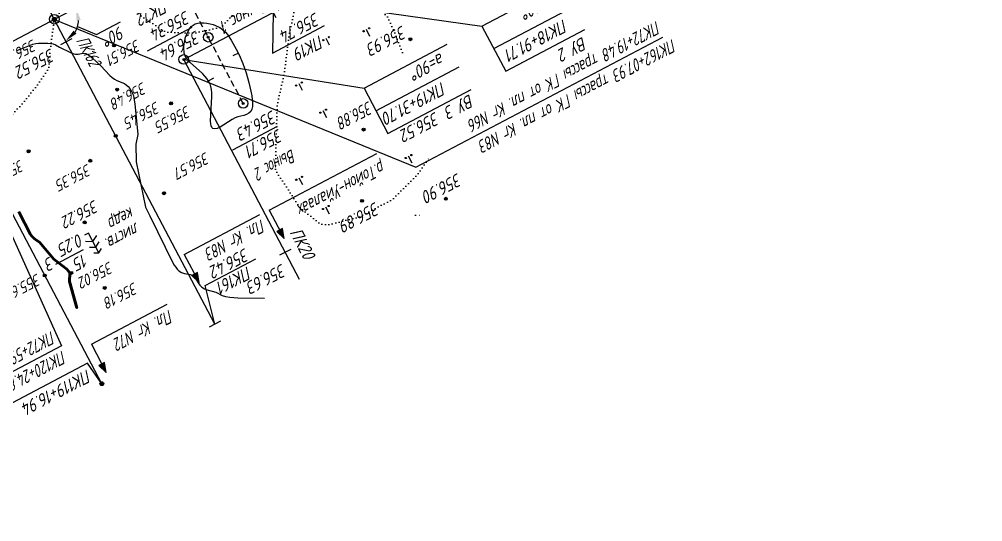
# Model space of a CAD drawing. Extents: x 1516777 to 1518423, y 2190420 to 2191479.
# Drawn here: x 1517372.3 to 1517674.3, y 2190423.9 to 2190581.3 of the extents above; entities that cross this region are included whole.
import ezdxf
from ezdxf.enums import TextEntityAlignment as Align

# ---------------------------------------------------------------- set-up
doc = ezdxf.new("R2010")
doc.units = 0
doc.linetypes.add('ИИDot', pattern=[1, 0, -1])
doc.linetypes.add('ИИHidden', pattern=[3, 2, -1])
for name, color, linetype, lineweight in [('ИИ_ГЕОПУНКТ_025', 7, 'Continuous', 25), ('ИИ_КОНТУР_025', 7, 'ИИDot', 25), ('ИИ_ОТМЕТКА_025', 7, 'Continuous', 25), ('ИИ_ПИКЕТАЖ_025', 7, 'Continuous', 25), ('ИИ_РАЗМЕР_025', 7, 'Continuous', 25), ('ИИ_РЕЛЬЕФ_025', 34, 'Continuous', 25), ('ИИ_РЕЛЬЕФ_050', 34, 'Continuous', 50), ('ИИ_ТЕКСТ_025', 7, 'Continuous', 25), ('ИИ_ТРАССА_ТРУБ_025', 7, 'Continuous', 25), ('ИИ_УГОДЬЯ_025', 7, 'Continuous', 25)]:
    doc.layers.add(name, color=color, linetype=linetype, lineweight=lineweight)
doc.styles.add('VNIPISIMPLEXCUR', font='simplex.shx', dxfattribs={"width": 0.8, "oblique": 15})
doc.dimstyles.new('ИИ-2000-м-dm$2', dxfattribs={"dimscale": 2, "dimtxt": 2.5, "dimasz": 2.5, "dimexe": 1.25, "dimexo": 0, "dimgap": 1, "dimtad": 2, "dimtoh": 1, "dimzin": 1, "dimdsep": 46, "dimtxsty": 'VNIPISIMPLEXCUR', "dimcen": 2.5, "dimaunit": 1, "dimazin": 0, "dimtfac": 1, "dimtmove": 1, "dimatfit": 2, "dimfxl": 1, "dimarcsym": 0})

# ---------------------------------------------------------------- blocks, each defined once
blk = doc.blocks.new('ИИ05407')
at = {"linetype": 'Continuous', "lineweight": 25}
h = blk.add_hatch(color=0, dxfattribs=at)
edge = h.paths.add_edge_path()
edge.add_arc((-0.5, 0.1), 0.1, 0, 360)
h = blk.add_hatch(color=0, dxfattribs=at)
edge = h.paths.add_edge_path()
edge.add_arc((0.5, 0.1), 0.1, 0, 360)
at = {"color": 0, "linetype": 'Continuous', "lineweight": 25}
blk.add_lwpolyline([(0, 0), (0, 1.2)], dxfattribs=at)
for centre in [(-0.5, 0.1), (0.5, 0.1)]:
    blk.add_circle(centre, 0.1, dxfattribs=at)
blk = doc.blocks.new('PICKET')
at = {"color": 0, "linetype": 'Continuous', "lineweight": 25}
for p, q in [((-0.23, 0), (0.23, 0)), ((0, 0.23), (0, -0.23))]:
    blk.add_line(p, q, dxfattribs=at)
blk.add_circle((0, 0), 0.23, dxfattribs=at)
at = {"color": 0, "linetype": 'Continuous', "style": 'VNIPISIMPLEXCUR', "oblique": 15, "width": 0.8}
blk.add_attdef('OTMETKA', (1.25, 0.3), '', height=2, dxfattribs=at)
at = {"color": 8, "linetype": 'Continuous', "style": 'VNIPISIMPLEXCUR', "oblique": 15, "width": 0.8, "flags": 1}
blk.add_attdef('NOMER', (1.25, -2.7), '', height=2, dxfattribs=at)
blk = doc.blocks.new('ИИ050052Р')
at = {"linetype": 'Continuous', "lineweight": 25}
h = blk.add_hatch(color=0, dxfattribs=at)
edge = h.paths.add_edge_path()
edge.add_arc((0, 0), 0.15, 0, 360)
at = {"color": 0, "linetype": 'Continuous', "lineweight": 25}
for radius in [0.75, 0.15]:
    blk.add_circle((0, 0), radius, dxfattribs=at)
at = {"color": 0, "linetype": 'Continuous', "style": 'VNIPISIMPLEXCUR', "oblique": 15, "width": 0.8}
for tag, p in [('CENTRE', (1.45, 0.7)), ('HEIGHT', (1.45, -2.7))]:
    blk.add_attdef(tag, p, '', height=2, dxfattribs=at)
for tag, p in [('NUMBER', (-2, -1)), ('STATIONING', (-2, -4.4)), ('ALPHA', (-2, -7.8))]:
    blk.add_attdef(tag, text='', height=2, dxfattribs=at).set_placement(p, align=Align.RIGHT)
at = {"color": 253, "linetype": 'Continuous', "style": 'VNIPISIMPLEXCUR', "oblique": 15, "width": 0.8, "flags": 1}
blk.add_attdef('NOTE', text='', height=1.6, dxfattribs=at).set_placement((-2, -10.8), align=Align.RIGHT)
blk = doc.blocks.new('ИИ15001')
at = {"color": 0, "linetype": 'Continuous', "lineweight": 25}
blk.add_lwpolyline([(0, 1), (0, -1)], dxfattribs=at)
at = {"color": 0, "linetype": 'Continuous', "lineweight": 25, "style": 'VNIPISIMPLEXCUR', "oblique": 15, "width": 0.8}
blk.add_attdef('STATIONING', text='', height=2, dxfattribs=at).set_placement((0, 2), align=Align.CENTER)
at = {"color": 7, "linetype": 'Continuous', "lineweight": 25, "style": 'VNIPISIMPLEXCUR', "oblique": 15, "width": 0.8}
blk.add_attdef('HEIGHT', text='', height=2, dxfattribs=at).set_placement((0, -2), align=Align.TOP_CENTER)
blk = doc.blocks.new('ИИ15002')
at = {"linetype": 'Continuous', "lineweight": 25}
h = blk.add_hatch(color=0, dxfattribs=at)
edge = h.paths.add_edge_path()
edge.add_arc((0, 0), 0.3, 0, 360)
at = {"color": 0, "linetype": 'Continuous', "lineweight": 25}
blk.add_circle((0, 0), 0.3, dxfattribs=at)
at = {"color": 0, "linetype": 'Continuous', "style": 'VNIPISIMPLEXCUR', "oblique": 15, "width": 0.8}
blk.add_attdef('STATIONING', (1, 1.3), '', height=2, rotation=90, dxfattribs=at)
at = {"color": 7, "linetype": 'Continuous', "style": 'VNIPISIMPLEXCUR', "oblique": 15, "width": 0.8}
blk.add_attdef('HEIGHT', text='', height=2, dxfattribs=at).set_placement((0, -1.3), align=Align.TOP_CENTER)
blk = doc.blocks.new('ИИ150022')
at = {"linetype": 'Continuous', "lineweight": 25}
h = blk.add_hatch(color=0, dxfattribs=at)
edge = h.paths.add_edge_path()
edge.add_arc((0, 0), 0.3, 0, 360)
at = {"color": 0, "linetype": 'Continuous', "lineweight": 25}
blk.add_circle((0, 0), 0.3, dxfattribs=at)
at = {"color": 0, "linetype": 'Continuous', "style": 'VNIPISIMPLEXCUR', "oblique": 15, "width": 0.8}
for tag, p in [('STATIONING1', (1, 4.7)), ('STATIONING2', (1, 1.3))]:
    blk.add_attdef(tag, p, '', height=2, dxfattribs=at)
at = {"color": 7, "linetype": 'Continuous', "style": 'VNIPISIMPLEXCUR', "oblique": 15, "width": 0.8}
blk.add_attdef('HEIGHT', text='', height=2, dxfattribs=at).set_placement((0, -1.3), align=Align.TOP_CENTER)
blk = doc.blocks.new('ИИ053296')
at = {"color": 0, "linetype": 'Continuous', "lineweight": 25}
blk.add_lwpolyline([(0, 0), (1, 0)], dxfattribs=at)
blk = doc.blocks.new('*D37')
at = {"layer": 'Defpoints', "color": 0, "transparency": 16777216}
for p in [(1516997.99, 2191462.82), (1518374.71, 2191103.61), (1517445.63, 2190623.9), (1517459.23, 2190587.38), (1517312.46, 2190543.97)]:
    blk.add_point(p, dxfattribs=at)
at = {"layer": 'ИИ_РАЗМЕР_025', "color": 0, "lineweight": -2, "transparency": 16777216}
for p, q in [((1517451.91, 2190631.64), (1517459.4, 2190635.59)), ((1517448.2, 2190623.46), (1517451.91, 2190631.64))]:
    blk.add_line(p, q, dxfattribs=at)
blk.add_arc((1517445.24, 2190613.92), 9.98, 50.8939, 94.6714, dxfattribs=at)
at = {"layer": 'ИИ_РАЗМЕР_025', "color": 0, "transparency": 16777216}
for points in [[(1517444.62, 2190623.24), (1517444.24, 2190624.52), (1517440.59, 2190622.76)], [(1517452.06, 2190622.09), (1517451.02, 2190621.25), (1517454.08, 2190618.58)]]:
    blk.add_solid(points, dxfattribs=at)
at = {"layer": 'ИИ_РАЗМЕР_025', "color": 0, "transparency": 16777216, "insert": (1517457.5, 2190631.19), "char_height": 4, "attachment_point": 5, "rotation": 207.7821, "style": 'VNIPISIMPLEXCUR'}
blk.add_mtext('90%%d', dxfattribs=at)
blk = doc.blocks.new('*D38')
at = {"layer": 'Defpoints', "color": 0, "transparency": 16777216}
for p in [(1518374.71, 2191103.61), (1517383.3, 2190581.34), (1517389.76, 2190577.24), (1517312.46, 2190543.97), (1517433.62, 2190485.82)]:
    blk.add_point(p, dxfattribs=at)
at = {"layer": 'ИИ_РАЗМЕР_025', "color": 0, "lineweight": -2, "transparency": 16777216}
for p, q in [((1517390.59, 2190579.05), (1517396.55, 2190576.56)), ((1517396.55, 2190576.56), (1517404.05, 2190580.5))]:
    blk.add_line(p, q, dxfattribs=at)
blk.add_arc((1517383.32, 2190581.3), 7.61, 328.2344, 357.3275, dxfattribs=at)
at = {"layer": 'ИИ_РАЗМЕР_025', "color": 0, "transparency": 16777216}
for points in [[(1517390.28, 2190580.8), (1517391.58, 2190581.09), (1517390.06, 2190584.85)], [(1517390.25, 2190576.81), (1517389.34, 2190577.78), (1517386.87, 2190574.56)]]:
    blk.add_solid(points, dxfattribs=at)
at = {"layer": 'ИИ_РАЗМЕР_025', "color": 0, "transparency": 16777216, "insert": (1517402.14, 2190576.11), "char_height": 4, "attachment_point": 5, "rotation": 207.7821, "style": 'VNIPISIMPLEXCUR'}
blk.add_mtext('90%%d', dxfattribs=at)
blk = doc.blocks.new('*D39')
at = {"layer": 'Defpoints', "color": 0, "transparency": 16777216}
for p in [(1518374.71, 2191103.61), (1517346.49, 2190565.29), (1517354.45, 2190558.5), (1517312.46, 2190543.97), (1517398.19, 2190467.15)]:
    blk.add_point(p, dxfattribs=at)
at = {"layer": 'ИИ_РАЗМЕР_025', "color": 0, "lineweight": -2, "transparency": 16777216}
blk.add_arc((1517347.89, 2190562.63), 7.75, 327.6817, 357.8802, dxfattribs=at)
at = {"layer": 'ИИ_РАЗМЕР_025', "color": 0, "transparency": 16777216}
for points in [[(1517354.99, 2190562.2), (1517356.29, 2190562.5), (1517354.75, 2190566.25)], [(1517354.89, 2190558), (1517353.99, 2190558.98), (1517351.5, 2190555.78)]]:
    blk.add_solid(points, dxfattribs=at)
at = {"layer": 'ИИ_РАЗМЕР_025', "color": 0, "transparency": 16777216, "insert": (1517360.55, 2190560.37), "char_height": 4, "attachment_point": 5, "rotation": 207.7821, "style": 'VNIPISIMPLEXCUR'}
blk.add_mtext('90%%d', dxfattribs=at)
blk = doc.blocks.new('*D40')
at = {"layer": 'Defpoints', "color": 0, "transparency": 16777216}
for p in [(1518374.71, 2191103.61), (1517312.46, 2190543.97), (1517312.46, 2190543.97), (1517316.73, 2190536.61), (1517283.12, 2190423.93)]:
    blk.add_point(p, dxfattribs=at)
at = {"layer": 'ИИ_РАЗМЕР_025', "color": 0, "lineweight": -2, "transparency": 16777216}
for p, q in [((1517319.17, 2190538.73), (1517325.54, 2190526.65)), ((1517325.54, 2190526.65), (1517340.04, 2190534.3))]:
    blk.add_line(p, q, dxfattribs=at)
blk.add_arc((1517312.46, 2190543.97), 8.51, 283.4479, 0.5992, dxfattribs=at)
at = {"layer": 'ИИ_РАЗМЕР_025', "color": 0, "transparency": 16777216}
for points in [[(1517320.32, 2190543.89), (1517321.62, 2190544.22), (1517319.99, 2190547.94)], [(1517314.44, 2190535.03), (1517314.44, 2190536.36), (1517310.44, 2190535.7)]]:
    blk.add_solid(points, dxfattribs=at)
at = {"layer": 'ИИ_РАЗМЕР_025', "color": 0, "transparency": 16777216, "insert": (1517334.81, 2190527.72), "char_height": 4, "attachment_point": 5, "rotation": 207.7821, "style": 'VNIPISIMPLEXCUR'}
blk.add_mtext("131°31'", dxfattribs=at)
blk = doc.blocks.new('ИИ15009')
at = {"linetype": 'Continuous', "lineweight": 25}
blk.add_hatch(color=0, dxfattribs=at).paths.add_polyline_path([(0, 0), (1.5, -0.5), (1.5, 0.5)])
at = {"color": 0, "linetype": 'Continuous', "lineweight": 25}
blk.add_lwpolyline([(0, 0), (1.5, -0.5), (1.5, 0.5)], close=True, dxfattribs=at)
blk.add_lwpolyline([(5, 0), (0, 0)], dxfattribs=at)
blk = doc.blocks.new('ИИ053672А')
at = {"color": 0, "linetype": 'Continuous'}
for points in [[(0.7, 3.1), (0, 3.5), (-0.7, 3.1)], [(0, 3.5), (0, 0), (0.7, 0)], [(0.85, 2.01), (0, 2.5), (-0.85, 2.01)], [(1, 0.92), (0, 1.5), (-1, 0.92)]]:
    blk.add_lwpolyline(points, dxfattribs=at)
at = {"color": 0, "linetype": 'Continuous', "style": 'VNIPISIMPLEXCUR', "oblique": 15, "width": 0.8}
blk.add_attdef('RACE1', text='', height=2, dxfattribs=at).set_placement((-2, 2.25), align=Align.RIGHT)
blk.add_attdef('HEIGHT', (2, 2.25), '', height=2, dxfattribs=at)
blk.add_attdef('DISTANCE', text='', height=2, dxfattribs=at).set_placement((8.5, 1.75), align=Align.MIDDLE_LEFT)
blk.add_attdef('RACE2', text='', height=2, dxfattribs=at).set_placement((-2, 1.25), align=Align.TOP_RIGHT)
blk.add_attdef('THICKNESS', text='', height=2, dxfattribs=at).set_placement((2, 1.25), align=Align.TOP_LEFT)
blk = doc.blocks.new('*U52')
at = {"color": 0, "linetype": 'ByBlock', "lineweight": -2}
for points in [[(-22.9, 25.15), (-37.64, 25.15)], [(-22.9, 17.15), (-22.9, 25.15)], [(-22.9, 21.15), (-37.64, 21.15)], [(-22.9, 17.15), (-37.64, 17.15)], [(0, 0), (-22.9, 17.15)]]:
    blk.add_lwpolyline(points, dxfattribs=at)
blk = doc.blocks.new('*U53')
at = {"color": 0, "linetype": 'ByBlock', "lineweight": -2}
for points in [[(-23.79, 25.15), (-37.83, 25.15)], [(-23.79, 17.15), (-23.79, 25.15)], [(-23.79, 21.15), (-37.83, 21.15)], [(-23.79, 17.15), (-37.83, 17.15)], [(0, 0), (-23.79, 17.15)]]:
    blk.add_lwpolyline(points, dxfattribs=at)

msp = doc.modelspace()

# ---------------------------------------------------------------- linework, layer by layer
at = {"layer": 'ИИ_ГЕОПУНКТ_025', "elevation": -4.39}
for points in [[(1517426.359, 2190578.694), (1517412.381, 2190571.33)], [(1517453.17, 2190547.698), (1517439.192, 2190540.334)]]:
    msp.add_lwpolyline(points, dxfattribs=at)
at = {"layer": 'ИИ_КОНТУР_025', "flags": 128}
for points in [[(1517316.899, 2190537.478), (1517323.389, 2190532.486), (1517326.847, 2190530.448), (1517331.191, 2190529.297), (1517338.461, 2190528.588), (1517343.781, 2190528.942), (1517349.456, 2190530.626), (1517352.381, 2190534.347), (1517354.161, 2190536.404), (1517355.712, 2190538.131), (1517359.479, 2190540.633), (1517362.64, 2190543.522), (1517373.627, 2190555.284), (1517378.164, 2190560.952), (1517381.567, 2190565.939), (1517382.021, 2190571.833), (1517383.3, 2190581.34), (1517384.97, 2190583.395), (1517389.054, 2190587.702), (1517394.751, 2190589.95), (1517400.556, 2190590.382), (1517405.962, 2190585.883), (1517412.173, 2190581.206), (1517418.32, 2190577.274), (1517427.395, 2190577.047), (1517435.562, 2190578.861), (1517439.872, 2190583.395), (1517441.007, 2190590.196), (1517438.738, 2190596.317), (1517433.747, 2190603.118), (1517424.218, 2190601.757), (1517415.371, 2190604.024), (1517409.926, 2190607.198), (1517403.347, 2190612.185), (1517394.499, 2190620.12), (1517383.155, 2190623.747), (1517373.854, 2190625.107), (1517367.955, 2190627.601), (1517359.788, 2190632.362), (1517353.663, 2190638.256), (1517342.039, 2190645.389), (1517331.83, 2190650.149), (1517323.435, 2190648.789), (1517319.806, 2190645.615), (1517314.814, 2190643.348), (1517307.555, 2190645.615), (1517303.244, 2190650.603), (1517299.614, 2190656.497), (1517293.47, 2190666.02), (1517289.632, 2190668.285), (1517284.414, 2190668.965), (1517279.196, 2190671.232), (1517273.525, 2190676.219), (1517269.214, 2190682.567), (1517264.677, 2190687.781), (1517259.913, 2190691.182), (1517254.296, 2190704.344), (1517252.831, 2190707.789), (1517252.258, 2190709.422), (1517251.81, 2190710.989), (1517251.487, 2190712.492), (1517251.29, 2190713.931), (1517251.219, 2190715.304), (1517251.273, 2190716.612), (1517251.452, 2190717.856), (1517251.758, 2190719.101), (1517252.188, 2190720.416), (1517252.745, 2190721.8), (1517253.426, 2190723.253), (1517254.233, 2190724.776), (1517255.166, 2190726.368), (1517256.225, 2190728.028), (1517257.408, 2190729.759), (1517258.696, 2190731.911), (1517259.382, 2190733.377), (1517259.979, 2190735.253), (1517260.317, 2190737.173), (1517260.395, 2190739.138), (1517260.213, 2190741.147), (1517259.772, 2190743.201), (1517259.071, 2190745.299), (1517258.196, 2190747.373), (1517257.235, 2190749.356), (1517256.188, 2190751.246), (1517255.054, 2190753.044), (1517253.833, 2190754.751), (1517252.526, 2190756.365), (1517251.133, 2190757.887), (1517248.198, 2190760.775), (1517246.882, 2190762.379), (1517245.705, 2190764.131), (1517244.666, 2190766.03), (1517243.766, 2190768.076), (1517243.004, 2190770.268), (1517242.38, 2190772.608), (1517241.896, 2190775.095), (1517241.582, 2190777.582), (1517241.471, 2190779.922), (1517241.565, 2190782.115), (1517241.861, 2190784.161), (1517242.361, 2190786.06), (1517243.064, 2190787.811), (1517243.971, 2190789.416), (1517245.081, 2190790.874), (1517246.339, 2190792.184), (1517247.687, 2190793.348), (1517249.126, 2190794.364), (1517250.656, 2190795.233), (1517252.277, 2190795.956), (1517253.989, 2190796.531), (1517255.792, 2190796.959), (1517257.686, 2190797.24), (1517259.634, 2190797.405), (1517261.599, 2190797.482), (1517263.581, 2190797.474), (1517265.581, 2190797.379), (1517267.598, 2190797.197), (1517269.632, 2190796.929), (1517271.684, 2190796.574), (1517273.753, 2190796.133), (1517275.815, 2190795.523), (1517277.847, 2190794.662), (1517279.849, 2190793.551), (1517281.821, 2190792.188), (1517283.762, 2190790.575), (1517285.673, 2190788.711), (1517287.554, 2190786.596), (1517289.404, 2190784.23), (1517293.014, 2190779.144), (1517296.503, 2190773.85), (1517299.87, 2190768.348), (1517304.768, 2190759.784), (1517306.537, 2190757.031), (1517308.424, 2190754.38), (1517310.427, 2190751.832), (1517312.548, 2190749.387), (1517314.787, 2190747.044), (1517317.143, 2190744.803), (1517322.091, 2190740.567), (1517324.454, 2190738.45), (1517326.703, 2190736.312), (1517328.839, 2190734.154), (1517330.862, 2190731.976), (1517332.772, 2190729.778), (1517334.569, 2190727.559), (1517336.253, 2190725.32), (1517338.069, 2190723.11), (1517340.262, 2190720.977), (1517342.832, 2190718.922), (1517345.778, 2190716.945), (1517349.102, 2190715.046), (1517352.802, 2190713.224), (1517356.879, 2190711.481), (1517361.333, 2190709.814), (1517381.998, 2190702.653), (1517391.953, 2190699.291), (1517394.943, 2190698.351), (1517397.891, 2190697.535), (1517400.796, 2190696.845), (1517403.657, 2190696.281), (1517406.474, 2190695.842), (1517409.249, 2190695.528), (1517411.98, 2190695.34), (1517414.668, 2190695.278), (1517431.77, 2190695.186), (1517437.566, 2190696.45), (1517443.628, 2190696.309), (1517451.662, 2190695.183), (1517458.428, 2190692.506), (1517466.744, 2190688.985), (1517472.524, 2190685.746), (1517479.289, 2190682.788), (1517482.126, 2190681.703)], [(1517492.386, 2190570.944), (1517491.464, 2190573.212), (1517490.059, 2190577.073), (1517487.6, 2190582.338), (1517480.049, 2190588.129), (1517473.375, 2190590.41), (1517466.35, 2190593.92), (1517462.288, 2190594.053), (1517459.856, 2190592.092), (1517459.226, 2190587.383), (1517456.885, 2190576.319), (1517455.286, 2190563.911), (1517453.179, 2190554.61), (1517452.827, 2190544.958), (1517452.61, 2190534), (1517456.791, 2190527.745), (1517460.056, 2190522.49), (1517466.782, 2190517.13), (1517469.105, 2190516.933), (1517478.853, 2190519.411), (1517489.167, 2190524.844), (1517497.092, 2190532.656), (1517500.842, 2190538.041)], [(1517496.543, 2190519.997), (1517498.388, 2190519.933)]]:
    msp.add_lwpolyline(points, dxfattribs=at)
at = {"layer": 'ИИ_ПИКЕТАЖ_025', "color": 4}
for points, elevation in [([(1517383.32, 2190581.302), (1517496.592, 2190534.958), (1517573.97, 2190575.724)], 356.57), ([(1517347.889, 2190562.635), (1517385.519, 2190479.005), (1517304.154, 2190436.138)], 356.28), ([(1517433.622, 2190485.815), (1517430.525, 2190497.921), (1517446.427, 2190506.298)], 356.42)]:
    msp.add_lwpolyline(points, dxfattribs=dict(at, elevation=elevation))
at = {"layer": 'ИИ_ПИКЕТАЖ_025', "color": 34, "elevation": 356.74}
msp.add_lwpolyline([(1517451.891, 2190583.519), (1517451.649, 2190570.743), (1517467.936, 2190579.324)], dxfattribs=at)
at = {"layer": 'ИИ_ПИКЕТАЖ_025', "color": 4}
msp.add_lwpolyline([(1517398.189, 2190467.15), (1517393.682, 2190473.565), (1517364.591, 2190458.239)], dxfattribs=at)
at = {"layer": 'ИИ_РЕЛЬЕФ_025', "elevation": 356.5}
msp.add_lwpolyline([(1517426.781, 2190579.516), (1517427.455, 2190579.862), (1517428.257, 2190580.085), (1517429.156, 2190580.194), (1517430.119, 2190580.198), (1517431.115, 2190580.108), (1517432.112, 2190579.931), (1517433.069, 2190579.649), (1517434.796, 2190578.975), (1517435.534, 2190578.509), (1517436.235, 2190577.933), (1517436.902, 2190577.261), (1517437.538, 2190576.508), (1517438.726, 2190574.81), (1517440.336, 2190571.989), (1517441.231, 2190570.233), (1517442.378, 2190567.511), (1517443.422, 2190564.511), (1517444.293, 2190561.515), (1517444.92, 2190558.802), (1517445.169, 2190557.289), (1517445.404, 2190555.02), (1517445.389, 2190554.04), (1517445.219, 2190553.173), (1517444.844, 2190552.426), (1517444.298, 2190551.911), (1517443.559, 2190551.526), (1517442.691, 2190551.228), (1517440.825, 2190550.718), (1517439.957, 2190550.42), (1517439.054, 2190549.925), (1517435.234, 2190547.485), (1517434.383, 2190547.104), (1517433.636, 2190546.953), (1517433.025, 2190547.1), (1517432.701, 2190547.428), (1517432.482, 2190547.939), (1517432.352, 2190548.612), (1517432.296, 2190549.424), (1517432.343, 2190551.374), (1517432.665, 2190557.113), (1517432.64, 2190558.23), (1517432.549, 2190559.284), (1517432.376, 2190560.254), (1517432.106, 2190561.115), (1517431.632, 2190561.941), (1517431.073, 2190562.747), (1517430.444, 2190563.535), (1517429.735, 2190564.292), (1517425.837, 2190567.788), (1517425.195, 2190568.483), (1517424.659, 2190569.19), (1517424.257, 2190569.916), (1517424.013, 2190570.667), (1517423.939, 2190572.559), (1517423.991, 2190573.587), (1517424.181, 2190574.634), (1517424.456, 2190575.666), (1517424.806, 2190576.652), (1517425.222, 2190577.561), (1517425.696, 2190578.362), (1517426.219, 2190579.024)], close=True, dxfattribs=at)
msp.add_lwpolyline([(1517371.447, 2190571.554), (1517372.335, 2190571.903), (1517374.981, 2190572.859), (1517376.616, 2190573.498), (1517377.521, 2190573.711), (1517378.378, 2190573.811), (1517380.33, 2190573.869), (1517381.305, 2190573.826), (1517382.199, 2190573.734), (1517382.95, 2190573.594), (1517383.693, 2190573.31), (1517384.902, 2190572.579), (1517388.319, 2190570.902), (1517389.14, 2190570.58), (1517389.921, 2190570.375), (1517390.758, 2190570.373), (1517392.327, 2190570.679), (1517393.131, 2190570.592), (1517393.788, 2190570.293), (1517394.457, 2190569.84), (1517395.136, 2190569.276), (1517397.877, 2190566.736), (1517400.711, 2190563.724), (1517401.415, 2190563.07), (1517402.114, 2190562.534), (1517402.92, 2190562.133), (1517405.249, 2190561.244), (1517405.841, 2190560.779), (1517406.401, 2190560.264), (1517406.923, 2190559.664), (1517407.399, 2190558.945), (1517407.823, 2190558.074), (1517408.062, 2190557.392), (1517408.265, 2190556.611), (1517408.582, 2190554.805), (1517409.458, 2190545.188), (1517408.893, 2190542.198), (1517408.96, 2190536.702), (1517411.914, 2190522.506), (1517413.214, 2190519.699), (1517420.427, 2190505.028), (1517420.88, 2190504.284), (1517421.339, 2190503.618), (1517421.804, 2190503.041), (1517422.276, 2190502.565), (1517423.162, 2190502.007), (1517424.09, 2190501.733), (1517425.895, 2190501.404), (1517426.684, 2190501.032), (1517427.332, 2190500.401), (1517427.871, 2190499.616), (1517428.373, 2190498.78), (1517428.911, 2190497.996), (1517429.557, 2190497.366), (1517430.329, 2190496.928), (1517431.183, 2190496.609), (1517433.888, 2190495.854), (1517435.928, 2190494.772), (1517436.943, 2190494.481), (1517438.272, 2190494.283), (1517440.857, 2190494.108), (1517449.175, 2190494.008)], dxfattribs=at)
at = {"layer": 'ИИ_РЕЛЬЕФ_050', "elevation": 356}
msp.add_lwpolyline([(1517372.179, 2190520.996), (1517375.788, 2190513.948), (1517376.23, 2190513.338), (1517376.86, 2190512.711), (1517377.458, 2190512.269), (1517378.636, 2190511.496), (1517383.164, 2190506.171), (1517387.201, 2190503.036), (1517387.785, 2190502.422), (1517388.165, 2190501.82), (1517388.012, 2190499.222), (1517390.406, 2190490.966), (1517388.012, 2190499.222), (1517388.165, 2190501.82), (1517387.785, 2190502.422), (1517387.201, 2190503.036), (1517383.164, 2190506.171), (1517378.636, 2190511.496), (1517377.458, 2190512.269), (1517376.86, 2190512.711), (1517376.23, 2190513.338), (1517375.788, 2190513.948), (1517372.179, 2190520.996)], dxfattribs=at)
at = {"layer": 'ИИ_ТЕКСТ_025'}
for points in [[(1517450.649, 2190521.537), (1517484.323, 2190539.278)], [(1517424.031, 2190507.676), (1517447.756, 2190520.176)], [(1517394.912, 2190479.538), (1517418.637, 2190492.038)]]:
    msp.add_lwpolyline(points, dxfattribs=at)
at = {"layer": 'ИИ_ТРАССА_ТРУБ_025', "color": 34}
msp.add_lwpolyline([(1517460.164, 2190499.797), (1517423.844, 2190568.744), (1517459.226, 2190587.383), (1516997.989, 2191462.819)], dxfattribs=at)
at = {"layer": 'ИИ_ТРАССА_ТРУБ_025', "color": 4}
for points in [[(1517433.622, 2190485.815), (1517383.3, 2190581.34), (1516936.033, 2191430.17)], [(1518374.713, 2191103.607), (1517312.459, 2190543.969), (1516865.23, 2191392.859)], [(1517398.189, 2190467.15), (1517346.49, 2190565.29), (1517327.77, 2190600.8), (1517221.36, 2190802.78), (1517116.22, 2191002.37), (1517112.657, 2191009.133)]]:
    msp.add_lwpolyline(points, dxfattribs=at)
at = {"layer": 'ИИ_ТРАССА_ТРУБ_025', "color": 4, "linetype": 'ИИHidden', "elevation": 356.43, "flags": 128}
msp.add_lwpolyline([(1517442.48, 2190554.96), (1517431.54, 2190575.7), (1517400.06, 2190635.39)], dxfattribs=at)
at = {"layer": 'ИИ_УГОДЬЯ_025'}
msp.add_lwpolyline([(1517392.384, 2190509.131), (1517383.698, 2190504.555)], dxfattribs=at)

# ---------------------------------------------------------------- block references
at = {"layer": 'ИИ_ГЕОПУНКТ_025'}
ref = msp.add_blockref('ИИ050052Р', (1517383.3, 2190581.34, 356.57), dxfattribs=dict(at, xscale=2, yscale=2, zscale=2, rotation=207.7819444444445))
ref.add_attrib('NUMBER', 'Т.54147(ВУ 54147 закреп. на местн.)', dxfattribs={"layer": '0', "color": 0, "linetype": 'Continuous', "height": 4, "rotation": 207.78194, "style": 'VNIPISIMPLEXCUR', "oblique": 15, "width": 0.7}).set_placement((1517444.798, 2190754.452), align=Align.RIGHT)
ref.add_attrib('CENTRE', '356.99', (1517441.748, 2190748.838), dxfattribs={"layer": '0', "color": 0, "linetype": 'Continuous', "height": 4, "rotation": 207.78194, "style": 'VNIPISIMPLEXCUR', "oblique": 15, "width": 0.7})
ref.add_attrib('HEIGHT', '356.57', (1517439.58, 2190754.854), dxfattribs={"layer": '0', "color": 0, "linetype": 'Continuous', "height": 4, "rotation": 207.78194, "style": 'VNIPISIMPLEXCUR', "oblique": 15, "width": 0.7})
ref.add_attrib('STATIONING', 'ПК162+07.97', dxfattribs={"layer": '0', "color": 0, "linetype": 'Continuous', "height": 4, "rotation": 207.78194, "style": 'VNIPISIMPLEXCUR', "oblique": 15, "width": 0.7}).set_placement((1517488.494, 2190789.442), align=Align.RIGHT)
at = {"layer": 'ИИ_ГЕОПУНКТ_025', "xscale": 2, "yscale": 2, "zscale": 2}
for name, p, rotation in [('*U53', (1517459.226, 2190587.383, 356.77), 207.7819444471985), ('*U52', (1517423.844, 2190568.744, 356.52), 207.7819444444445)]:
    msp.add_blockref(name, p, dxfattribs=dict(at, rotation=rotation))
at = {"layer": 'ИИ_ГЕОПУНКТ_025'}
ref = msp.add_blockref('ИИ050052Р', (1517459.226, 2190587.383, 356.77), dxfattribs=dict(at, xscale=2, yscale=2, zscale=2, rotation=207.7819444444445))
ref.add_attrib('NUMBER', 'ВУ 2', dxfattribs={"layer": '0', "color": 0, "linetype": 'Continuous', "height": 4, "rotation": 207.78194, "style": 'VNIPISIMPLEXCUR', "oblique": 15, "width": 0.8}).set_placement((1517540.861, 2190571.661), align=Align.RIGHT)
ref.add_attrib('HEIGHT', '356.77', (1517474.687, 2190600.575), dxfattribs={"layer": '0', "color": 0, "linetype": 'Continuous', "height": 4, "rotation": 207.78194, "style": 'VNIPISIMPLEXCUR', "oblique": 15, "width": 0.8})
ref.add_attrib('STATIONING', 'ПК18+91.71', dxfattribs={"layer": '0', "color": 0, "linetype": 'Continuous', "height": 4, "rotation": 207.78194, "style": 'VNIPISIMPLEXCUR', "oblique": 15, "width": 0.8}).set_placement((1517524.314, 2190571.654), align=Align.RIGHT)
ref.add_attrib('ALPHA', 'a=90°', dxfattribs={"layer": '0', "color": 0, "linetype": 'Continuous', "height": 4, "rotation": 207.78194, "style": 'VNIPISIMPLEXCUR', "oblique": 15, "width": 0.8}).set_placement((1517529.369, 2190584.797), align=Align.RIGHT)
ref = msp.add_blockref('ИИ050052Р', (1517431.54, 2190575.7, 356.34), dxfattribs=dict(at, xscale=2, yscale=2, zscale=2, rotation=207.7819444444445))
ref.add_attrib('NUMBER', 'Вынос 1', dxfattribs={"layer": '0', "color": 0, "linetype": 'Continuous', "height": 4, "rotation": 207.78194, "style": 'VNIPISIMPLEXCUR', "oblique": 15, "width": 0.8}).set_placement((1517435.087, 2190580.445), align=Align.RIGHT)
ref.add_attrib('CENTRE', '356.64', (1517427.797, 2190577.942), dxfattribs={"layer": '0', "color": 0, "linetype": 'Continuous', "height": 4, "rotation": 207.78194, "style": 'VNIPISIMPLEXCUR', "oblique": 15, "width": 0.8})
ref.add_attrib('HEIGHT', '356.34', (1517424.664, 2190584.166), dxfattribs={"layer": '0', "color": 0, "linetype": 'Continuous', "height": 4, "rotation": 207.78194, "style": 'VNIPISIMPLEXCUR', "oblique": 15, "width": 0.8})
ref = msp.add_blockref('ИИ050052Р', (1517423.844, 2190568.744, 356.52), dxfattribs=dict(at, xscale=2, yscale=2, zscale=2, rotation=207.7819444444445))
ref.add_attrib('NUMBER', 'ВУ 3', dxfattribs={"layer": '0', "color": 0, "linetype": 'Continuous', "height": 4, "rotation": 207.78194, "style": 'VNIPISIMPLEXCUR', "oblique": 15, "width": 0.8}).set_placement((1517505.365, 2190553.663), align=Align.RIGHT)
ref.add_attrib('HEIGHT', '356.52', (1517502.792, 2190552.444), dxfattribs={"layer": '0', "color": 0, "linetype": 'Continuous', "height": 4, "rotation": 207.78194, "style": 'VNIPISIMPLEXCUR', "oblique": 15, "width": 0.8})
ref.add_attrib('STATIONING', 'ПК19+31.70', dxfattribs={"layer": '0', "color": 0, "linetype": 'Continuous', "height": 4, "rotation": 207.78194, "style": 'VNIPISIMPLEXCUR', "oblique": 15, "width": 0.8}).set_placement((1517485.782, 2190551.815), align=Align.RIGHT)
ref.add_attrib('ALPHA', 'a=90°', dxfattribs={"layer": '0', "color": 0, "linetype": 'Continuous', "height": 4, "rotation": 207.78194, "style": 'VNIPISIMPLEXCUR', "oblique": 15, "width": 0.8}).set_placement((1517494.545, 2190565.721), align=Align.RIGHT)
ref = msp.add_blockref('ИИ050052Р', (1517442.48, 2190554.96, 356.43), dxfattribs=dict(at, xscale=2, yscale=2, zscale=2, rotation=207.7819444444445))
ref.add_attrib('NUMBER', 'Вынос 2', dxfattribs={"layer": '0', "color": 0, "linetype": 'Continuous', "height": 4, "rotation": 207.78194, "style": 'VNIPISIMPLEXCUR', "oblique": 15, "width": 0.65}).set_placement((1517445.801, 2190534.407), align=Align.RIGHT)
ref.add_attrib('CENTRE', '356.71', (1517453.717, 2190547.178), dxfattribs={"layer": '0', "color": 0, "linetype": 'Continuous', "height": 4, "rotation": 207.78194, "style": 'VNIPISIMPLEXCUR', "oblique": 15, "width": 0.8})
ref.add_attrib('HEIGHT', '356.43', (1517451.739, 2190552.972), dxfattribs={"layer": '0', "color": 0, "linetype": 'Continuous', "height": 4, "rotation": 207.78194, "style": 'VNIPISIMPLEXCUR', "oblique": 15, "width": 0.8})
at = {"layer": 'ИИ_ОТМЕТКА_025'}
ref = msp.add_blockref('PICKET', (1517494.9, 2190575.06, 356.93), dxfattribs=dict(at, xscale=2, yscale=2, zscale=2, rotation=207.7819444444445))
ref.add_attrib('OTMETKA', '356.93', (1517492.465, 2190579.498, 356.93), dxfattribs={"layer": '0', "color": 0, "linetype": 'Continuous', "height": 4, "rotation": 207.78194, "style": 'VNIPISIMPLEXCUR', "oblique": 15, "width": 0.8})
ref = msp.add_blockref('PICKET', (1517365.418, 2190571.87, 356.63), dxfattribs=dict(at, xscale=2, yscale=2, zscale=2, rotation=207.7819444444445))
ref.add_attrib('OTMETKA', '356.63', (1517376.623, 2190575.194, 356.63), dxfattribs={"layer": '0', "color": 0, "linetype": 'Continuous', "height": 3.6, "rotation": 207.78194, "style": 'VNIPISIMPLEXCUR', "oblique": 15, "width": 0.8})
ref = msp.add_blockref('PICKET', (1517402.04, 2190573.1, 356.51), dxfattribs=dict(at, xscale=2, yscale=2, zscale=2, rotation=207.7819444444445))
ref.add_attrib('OTMETKA', '356.51', (1517409.274, 2190575.15, 356.51), dxfattribs={"layer": '0', "color": 0, "linetype": 'Continuous', "height": 3.6, "rotation": 207.78194, "style": 'VNIPISIMPLEXCUR', "oblique": 15, "width": 0.8})
ref = msp.add_blockref('PICKET', (1517403, 2190559.308, 356.48), dxfattribs=dict(at, xscale=2, yscale=2, zscale=2, rotation=207.7819444444445))
ref.add_attrib('OTMETKA', '356.48', (1517411.117, 2190561.764, 356.48), dxfattribs={"layer": '0', "color": 0, "linetype": 'Continuous', "height": 3.6, "rotation": 207.78194, "style": 'VNIPISIMPLEXCUR', "oblique": 15, "width": 0.8})
ref = msp.add_blockref('PICKET', (1517402.548, 2190544.801, 356.45), dxfattribs=dict(at, xscale=2, yscale=2, zscale=2, rotation=207.7819444444445))
ref.add_attrib('OTMETKA', '356.45', (1517415.315, 2190555.693, 356.45), dxfattribs={"layer": '0', "color": 0, "linetype": 'Continuous', "height": 3.6, "rotation": 207.78194, "style": 'VNIPISIMPLEXCUR', "oblique": 15, "width": 0.8})
ref = msp.add_blockref('PICKET', (1517419.88, 2190554.99, 356.55), dxfattribs=dict(at, xscale=2, yscale=2, zscale=2, rotation=207.7819444444445))
ref.add_attrib('OTMETKA', '356.55', (1517424.974, 2190554.452, 356.55), dxfattribs={"layer": '0', "color": 0, "linetype": 'Continuous', "height": 3.6, "rotation": 207.78194, "style": 'VNIPISIMPLEXCUR', "oblique": 15, "width": 0.8})
ref = msp.add_blockref('PICKET', (1517480.21, 2190546.77, 356.88), dxfattribs=dict(at, xscale=2, yscale=2, zscale=2, rotation=207.7819444444445))
ref.add_attrib('OTMETKA', '356.88', (1517481.911, 2190555.803, 356.88), dxfattribs={"layer": '0', "color": 0, "linetype": 'Continuous', "height": 4, "rotation": 207.78194, "style": 'VNIPISIMPLEXCUR', "oblique": 15, "width": 0.7})
ref = msp.add_blockref('PICKET', (1517375.22, 2190539.96, 356.28), dxfattribs=dict(at, xscale=2, yscale=2, zscale=2, rotation=207.7819444444445))
ref.add_attrib('OTMETKA', '356.28', (1517372.666, 2190537.448, 356.28), dxfattribs={"layer": '0', "color": 0, "linetype": 'Continuous', "height": 3.6, "rotation": 207.78194, "style": 'VNIPISIMPLEXCUR', "oblique": 15, "width": 0.7})
ref = msp.add_blockref('PICKET', (1517417.683, 2190526.835, 356.57), dxfattribs=dict(at, xscale=2, yscale=2, zscale=2, rotation=207.7819444444445))
ref.add_attrib('OTMETKA', '356.57', (1517430.902, 2190539.864, 356.57), dxfattribs={"layer": '0', "color": 0, "linetype": 'Continuous', "height": 3.6, "rotation": 207.78194, "style": 'VNIPISIMPLEXCUR', "oblique": 15, "width": 0.8})
ref = msp.add_blockref('PICKET', (1517394.56, 2190536.99, 356.35), dxfattribs=dict(at, xscale=2, yscale=2, zscale=2, rotation=207.7819444444445))
ref.add_attrib('OTMETKA', '356.35', (1517393.783, 2190536.16, 356.35), dxfattribs={"layer": '0', "color": 0, "linetype": 'Continuous', "height": 3.6, "rotation": 207.78194, "style": 'VNIPISIMPLEXCUR', "oblique": 15, "width": 0.8})
ref = msp.add_blockref('PICKET', (1517506, 2190525.087, 356.9), dxfattribs=dict(at, xscale=2, yscale=2, zscale=2, rotation=207.7819444444445))
ref.add_attrib('OTMETKA', '356.90', (1517509.822, 2190533.301, 356.9), dxfattribs={"layer": '0', "color": 0, "linetype": 'Continuous', "height": 4, "rotation": 207.78194, "style": 'VNIPISIMPLEXCUR', "oblique": 15, "width": 0.8})
ref = msp.add_blockref('PICKET', (1517392.81, 2190517.7, 356.22), dxfattribs=dict(at, xscale=2, yscale=2, zscale=2, rotation=207.7819444444445))
ref.add_attrib('OTMETKA', '356.22', (1517396.023, 2190524.88, 356.22), dxfattribs={"layer": '0', "color": 0, "linetype": 'Continuous', "height": 3.8, "rotation": 207.78194, "style": 'VNIPISIMPLEXCUR', "oblique": 15, "width": 0.8})
ref = msp.add_blockref('PICKET', (1517479.74, 2190524.44, 356.89), dxfattribs=dict(at, xscale=2, yscale=2, zscale=2, rotation=207.7819444444445))
ref.add_attrib('OTMETKA', '356.89', (1517484.018, 2190524.235, 356.89), dxfattribs={"layer": '0', "color": 0, "linetype": 'Continuous', "height": 4, "rotation": 207.78194, "style": 'VNIPISIMPLEXCUR', "oblique": 15, "width": 0.8})
ref = msp.add_blockref('PICKET', (1517388.591, 2190501.861, 356.02), dxfattribs=dict(at, xscale=2, yscale=2, zscale=2, rotation=207.7819444444445))
ref.add_attrib('OTMETKA', '356.02', (1517400.682, 2190505.566, 356.02), dxfattribs={"layer": '0', "color": 0, "linetype": 'Continuous', "height": 3.6, "rotation": 207.78194, "style": 'VNIPISIMPLEXCUR', "oblique": 15, "width": 0.8})
ref = msp.add_blockref('PICKET', (1517380.29, 2190501.06, 355.63), dxfattribs=dict(at, xscale=2, yscale=2, zscale=2, rotation=207.7819444444445))
ref.add_attrib('OTMETKA', '355.63', (1517378.013, 2190501.796, 7.78), dxfattribs={"layer": '0', "color": 0, "linetype": 'Continuous', "height": 3.6, "rotation": 207.78194, "style": 'VNIPISIMPLEXCUR', "oblique": 15, "width": 0.8})
ref = msp.add_blockref('PICKET', (1517399.11, 2190497.18, 356.18), dxfattribs=dict(at, xscale=2, yscale=2, zscale=2, rotation=207.7819444444445))
ref.add_attrib('OTMETKA', '356.18', (1517408.385, 2190499.063, 356.18), dxfattribs={"layer": '0', "color": 0, "linetype": 'Continuous', "height": 3.6, "rotation": 207.78194, "style": 'VNIPISIMPLEXCUR', "oblique": 15, "width": 0.8})
at = {"layer": 'ИИ_ПИКЕТАЖ_025', "color": 4}
ref = msp.add_blockref('ИИ150022', (1517383.32, 2190581.302, 356.57), dxfattribs=dict(at, xscale=2, yscale=2, zscale=2, rotation=207.7819444444445))
ref.add_attrib('STATIONING1', 'ПК162+07.93 трассы ГК от пл. Кг N83', (1517577.047, 2190575.308), dxfattribs={"layer": '0', "color": 0, "linetype": 'Continuous', "height": 4, "rotation": 207.78194, "style": 'VNIPISIMPLEXCUR', "oblique": 15, "width": 0.7})
ref.add_attrib('STATIONING2', 'ПК72+19.48 трассы ГК от пл. Кг N66', (1517572.091, 2190580.937), dxfattribs={"layer": '0', "color": 0, "linetype": 'Continuous', "height": 4, "rotation": 207.78194, "style": 'VNIPISIMPLEXCUR', "oblique": 15, "width": 0.7})
ref.add_attrib('HEIGHT', '356.57', dxfattribs={"layer": '0', "color": 7, "linetype": 'Continuous', "height": 4, "rotation": 207.78194, "style": 'VNIPISIMPLEXCUR', "oblique": 15, "width": 0.8}).set_placement((1517391.267, 2190588.6), align=Align.TOP_CENTER)
ref = msp.add_blockref('ИИ15001', (1517400.556, 2190590.382, 356.52), dxfattribs=dict(at, xscale=2, yscale=2, zscale=2, rotation=207.7821))
ref.add_attrib('STATIONING', 'ПК72', dxfattribs={"layer": '0', "color": 0, "linetype": 'Continuous', "lineweight": 25, "height": 4, "rotation": 207.7821, "style": 'VNIPISIMPLEXCUR', "oblique": 15, "width": 0.8}).set_placement((1517413.276, 2190585.222), align=Align.CENTER)
ref.add_attrib('HEIGHT', '356.52', dxfattribs={"layer": '0', "color": 7, "linetype": 'Continuous', "lineweight": 25, "height": 4, "rotation": 207.78194, "style": 'VNIPISIMPLEXCUR', "oblique": 15, "width": 0.7}).set_placement((1517412.934, 2190588.286), align=Align.TOP_CENTER)
at = {"layer": 'ИИ_ПИКЕТАЖ_025', "color": 34}
ref = msp.add_blockref('ИИ15001', (1517451.891, 2190583.519, 356.74), dxfattribs=dict(at, xscale=2, yscale=2, zscale=2, rotation=207.77979668))
ref.add_attrib('STATIONING', 'ПК19', dxfattribs={"layer": '0', "color": 0, "linetype": 'Continuous', "lineweight": 25, "height": 4, "rotation": 207.7798, "style": 'VNIPISIMPLEXCUR', "oblique": 15, "width": 0.8}).set_placement((1517462.266, 2190574.236), align=Align.CENTER)
ref.add_attrib('HEIGHT', '356.74', dxfattribs={"layer": '0', "color": 7, "linetype": 'Continuous', "lineweight": 25, "height": 4, "rotation": 207.78194, "style": 'VNIPISIMPLEXCUR', "oblique": 15, "width": 0.8}).set_placement((1517461.371, 2190577.016), align=Align.TOP_CENTER)
at = {"layer": 'ИИ_ПИКЕТАЖ_025', "color": 4}
ref = msp.add_blockref('ИИ15001', (1517387.014, 2190574.29, 356.52), dxfattribs=dict(at, xscale=2, yscale=2, zscale=2, rotation=297.7798))
ref.add_attrib('STATIONING', 'ПК162', dxfattribs={"layer": '0', "color": 0, "linetype": 'Continuous', "lineweight": 25, "height": 4, "rotation": 297.7798, "style": 'VNIPISIMPLEXCUR', "oblique": 15, "width": 0.65}).set_placement((1517392.257, 2190570.443), align=Align.CENTER)
ref.add_attrib('HEIGHT', '356.52', dxfattribs={"layer": '0', "color": 7, "linetype": 'Continuous', "lineweight": 25, "height": 4, "rotation": 207.78194, "style": 'VNIPISIMPLEXCUR', "oblique": 15, "width": 0.8}).set_placement((1517378.401, 2190565.789), align=Align.TOP_CENTER)
ref = msp.add_blockref('ИИ150022', (1517347.889, 2190562.635, 356.28), dxfattribs=dict(at, xscale=2, yscale=2, zscale=2, rotation=207.7819444444445))
ref.add_attrib('STATIONING1', 'ПК120+24.86 трассы ГК от пл. Кг N72', (1517385.865, 2190477.659), dxfattribs={"layer": '0', "color": 0, "linetype": 'Continuous', "height": 4, "rotation": 207.78194, "style": 'VNIPISIMPLEXCUR', "oblique": 15, "width": 0.7})
ref.add_attrib('STATIONING2', 'ПК72+59.53 трассы ГК от пл. Кг N66', (1517382.424, 2190483.858), dxfattribs={"layer": '0', "color": 0, "linetype": 'Continuous', "height": 4, "rotation": 207.78194, "style": 'VNIPISIMPLEXCUR', "oblique": 15, "width": 0.7})
ref.add_attrib('HEIGHT', '356.28', dxfattribs={"layer": '0', "color": 7, "linetype": 'Continuous', "height": 4, "rotation": 207.78194, "style": 'VNIPISIMPLEXCUR', "oblique": 15, "width": 0.65}).set_placement((1517340.061, 2190559.435), align=Align.TOP_CENTER)
at = {"layer": 'ИИ_ПИКЕТАЖ_025', "color": 34}
ref = msp.add_blockref('ИИ15001', (1517455.676, 2190508.317, 356.63), dxfattribs=dict(at, xscale=2, yscale=2, zscale=2, rotation=297.7798))
ref.add_attrib('STATIONING', 'ПК20', dxfattribs={"layer": '0', "color": 0, "linetype": 'Continuous', "lineweight": 25, "height": 4, "rotation": 297.7798, "style": 'VNIPISIMPLEXCUR', "oblique": 15, "width": 0.8}).set_placement((1517459.215, 2190510.182), align=Align.CENTER)
ref.add_attrib('HEIGHT', '356.63', dxfattribs={"layer": '0', "color": 7, "linetype": 'Continuous', "lineweight": 25, "height": 4, "rotation": 207.78194, "style": 'VNIPISIMPLEXCUR', "oblique": 15, "width": 0.8}).set_placement((1517450.907, 2190498.351), align=Align.TOP_CENTER)
at = {"layer": 'ИИ_ПИКЕТАЖ_025', "color": 4}
ref = msp.add_blockref('ИИ15001', (1517433.622, 2190485.815, 356.42), dxfattribs=dict(at, xscale=2, yscale=2, zscale=2, rotation=297.7798))
ref.add_attrib('STATIONING', 'ПК161', dxfattribs={"layer": '0', "color": 0, "linetype": 'Continuous', "lineweight": 25, "height": 4, "rotation": 207.78194, "style": 'VNIPISIMPLEXCUR', "oblique": 15, "width": 0.8}).set_placement((1517438.942, 2190501.484), align=Align.CENTER)
ref.add_attrib('HEIGHT', '356.42', dxfattribs={"layer": '0', "color": 7, "linetype": 'Continuous', "lineweight": 25, "height": 4, "rotation": 207.78194, "style": 'VNIPISIMPLEXCUR', "oblique": 15, "width": 0.8}).set_placement((1517439.291, 2190503.229), align=Align.TOP_CENTER)
ref = msp.add_blockref('ИИ15002', (1517398.189, 2190467.15), dxfattribs=dict(at, xscale=2, yscale=2, zscale=2, rotation=207.7819444444445))
ref.add_attrib('STATIONING', 'ПК119+16.94', (1517393.681, 2190471.8), dxfattribs={"layer": '0', "color": 0, "linetype": 'Continuous', "height": 4, "rotation": 207.78207, "style": 'VNIPISIMPLEXCUR', "oblique": 15, "width": 0.8})
at = {"layer": 'ИИ_РЕЛЬЕФ_025', "xscale": 2, "yscale": 2, "zscale": 2}
for p, rotation in [((1517441.008, 2190570.669, 356.5), 204.8852763959345), ((1517431.588, 2190562.004, 356.5), 30.84481396892322)]:
    msp.add_blockref('ИИ053296', p, dxfattribs=dict(at, rotation=rotation))
at = {"layer": 'ИИ_ТЕКСТ_025', "xscale": 2, "yscale": 2, "zscale": 2, "rotation": 117.7820525492964}
for p in [(1517455.31, 2190512.69), (1517428.692, 2190498.829), (1517399.573, 2190470.691)]:
    msp.add_blockref('ИИ15009', p, dxfattribs=at)
at = {"layer": 'ИИ_УГОДЬЯ_025', "xscale": 2, "yscale": 2, "zscale": 2, "rotation": 207.7819444444445}
for p in [(1517481.002, 2190578.201), (1517468.362, 2190575.42), (1517459.886, 2190561.196), (1517467.461, 2190552.709), (1517494.213, 2190538.507), (1517459.915, 2190531.688), (1517468.294, 2190522.532)]:
    msp.add_blockref('ИИ05407', p, dxfattribs=at)
at = {"layer": 'ИИ_УГОДЬЯ_025'}
ref = msp.add_blockref('ИИ053672А', (1517393.997, 2190514.326), dxfattribs=dict(at, xscale=2, yscale=2, rotation=207.7819444444445))
ref.add_attrib('RACE1', 'листв.', dxfattribs={"layer": '0', "color": 0, "linetype": 'Continuous', "height": 4, "rotation": 207.78194, "style": 'VNIPISIMPLEXCUR', "oblique": 15, "width": 0.7}).set_placement((1517398.983, 2190512.494), align=Align.RIGHT)
ref.add_attrib('RACE2', 'кедр', dxfattribs={"layer": '0', "color": 0, "linetype": 'Continuous', "height": 4, "rotation": 207.78194, "style": 'VNIPISIMPLEXCUR', "oblique": 15, "width": 0.7}).set_placement((1517401.845, 2190515.231), align=Align.TOP_RIGHT)
ref.add_attrib('HEIGHT', '15', (1517392.555, 2190508.044), dxfattribs={"layer": '0', "color": 0, "linetype": 'Continuous', "height": 4, "rotation": 207.78194, "style": 'VNIPISIMPLEXCUR', "oblique": 15, "width": 0.8})
ref.add_attrib('THICKNESS', '0.25', dxfattribs={"layer": '0', "color": 0, "linetype": 'Continuous', "height": 4, "rotation": 207.78194, "style": 'VNIPISIMPLEXCUR', "oblique": 15, "width": 0.8}).set_placement((1517393.1, 2190510.864), align=Align.TOP_LEFT)
ref.add_attrib('DISTANCE', '3', dxfattribs={"layer": '0', "color": 0, "linetype": 'Continuous', "height": 4, "rotation": 207.78194, "style": 'VNIPISIMPLEXCUR', "oblique": 15, "width": 0.8}).set_placement((1517382.996, 2190505.396), align=Align.MIDDLE_LEFT)

# ---------------------------------------------------------------- texts
at = {"layer": 'ИИ_ТЕКСТ_025', "style": 'VNIPISIMPLEXCUR', "oblique": 15, "width": 0.7}
for s, p in [('р.Тойон-Уйалаах', (1517485.887, 2190537.044)), ('Пл. Кг N83', (1517448.273, 2190518.838)), ('Пл. Кг N72', (1517419.372, 2190490.448))]:
    msp.add_text(s, height=4, rotation=207.78194, dxfattribs=at).set_placement(p)

# ---------------------------------------------------------------- dimensions: what is measured, and where the dimension line sits
at = {"layer": 'ИИ_РАЗМЕР_025'}
for base, line1, picture, middle in [((1517445.628, 2190623.901), ((1517459.226, 2190587.383), (1516997.989, 2191462.819)), '*D37', (1517457.495, 2190631.193)), ((1517389.762, 2190577.242), ((1517433.622, 2190485.815), (1517383.3, 2190581.34)), '*D38', (1517402.14, 2190576.109)), ((1517354.447, 2190558.502), ((1517398.189, 2190467.15), (1517346.49, 2190565.29)), '*D39', (1517355.057, 2190561.35))]:
    dim = msp.add_angular_dim_2l(base=base, line1=line1, line2=((1518374.713, 2191103.607), (1517312.459, 2190543.969)), text='90%%d', dimstyle='ИИ-2000-м-dm$2', override={"dimtxt": 2, "dimasz": 2, "dimgap": 0.5, "dimzin": 0}, dxfattribs=at)
    dim.commit()
    dim.dimension.update_dxf_attribs({"geometry": picture, "text_midpoint": middle, "dimtype": 162})
dim = msp.add_angular_dim_2l(base=(1517316.728, 2190536.606), line1=((1517283.119, 2190423.928), (1517312.459, 2190543.969)), line2=((1518374.713, 2191103.607), (1517312.459, 2190543.969)), dimstyle='ИИ-2000-м-dm$2', override={"dimtxt": 2, "dimasz": 2, "dimgap": 0.5, "dimzin": 0}, dxfattribs=at)
dim.commit()
dim.dimension.update_dxf_attribs({"geometry": '*D40', "text_midpoint": (1517334.807, 2190527.716), "dimtype": 162})

doc.saveas('drawing.dxf')
